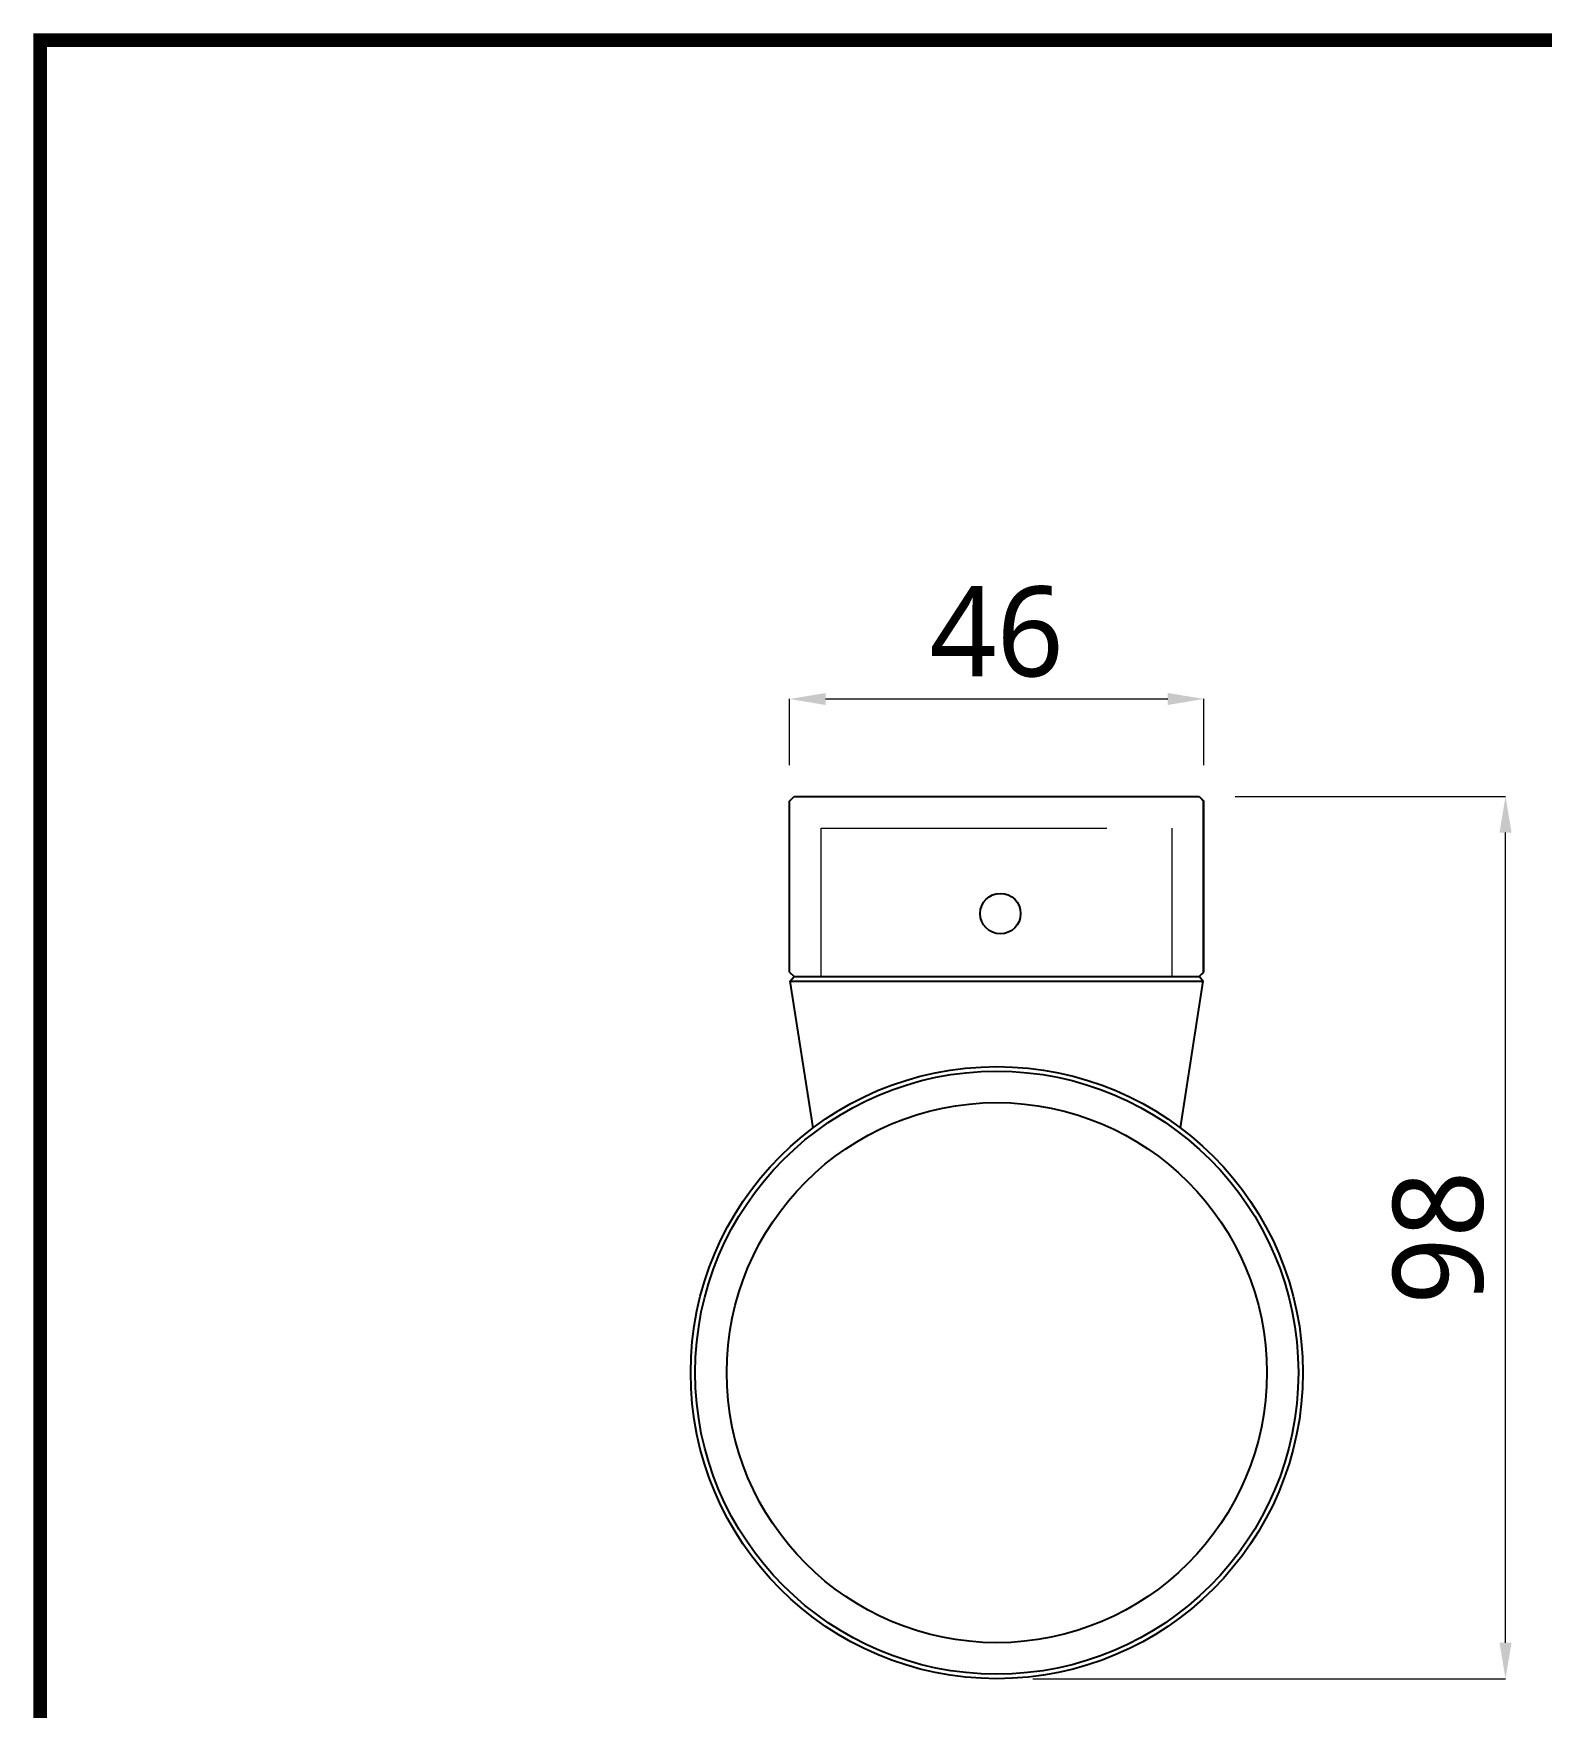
# Model space of a CAD drawing. Extents: x 16296677952 to 16296679688, y -37409618576 to -37409617304.
# Drawn here: x 16296678673 to 16296678840.5, y -37409618093.1 to -37409617907.2 of the extents above; entities that cross this region are included whole.
import ezdxf

# ---------------------------------------------------------------- set-up
doc = ezdxf.new("R2010")
doc.units = 0
doc.header["$LTSCALE"] = 10
doc.header["$MEASUREMENT"] = 0
doc.header["$PDMODE"] = 3
doc.header["$PDSIZE"] = -10
doc.linetypes.add('HIDDEN2', pattern=[4.7625, 3.175, -1.5875])
doc.layers.get('0').update_dxf_attribs({"linetype": 'CONTINUOUS'})
doc.layers.get('DEFPOINTS').update_dxf_attribs({"linetype": 'CONTINUOUS'})
doc.layers.add('Default', color=7, linetype='CONTINUOUS')
doc.styles.add('Daelim Dimension', font='')
doc.styles.get('Daelim Dimension').set_extended_font_data('NanumGothic')
doc.dimstyles.new('DEFAULT', dxfattribs={"dimscale": 2, "dimtxt": 2, "dimasz": 2, "dimexe": 0, "dimexo": 2, "dimgap": 1, "dimtad": 1, "dimdec": 1, "dimzin": 9, "dimdsep": 46, "dimtxsty": 'Daelim Dimension', "dimcen": 0.5, "dimclrd": 252, "dimclre": 252, "dimclrt": 3, "dimadec": 1, "dimazin": 0, "dimtfac": 1, "dimtdec": 1, "dimtix": 1, "dimtmove": 0, "dimatfit": 3, "dimfxl": 1, "dimtolj": 1, "dimtzin": 1, "dimlwd": 9, "dimlwe": 9, "dimarcsym": 0})

# ---------------------------------------------------------------- blocks, each defined once
blk = doc.blocks.new('*D37')
at = {"color": 5, "lineweight": 9, "transparency": 16777216}
for p, q in [((16296678806.514151, -37409617991.942627), (16296678836.541531, -37409617991.942627)), ((16296678836.541531, -37409618085.942627), (16296678836.541531, -37409617995.942627)), ((16296678784.02972, -37409618089.942627), (16296678836.541531, -37409618089.942627))]:
    blk.add_line(p, q, dxfattribs=at)
at = {"color": 5, "transparency": 16777216}
for points in [[(16296678835.87487, -37409617995.942627), (16296678837.2082, -37409617995.942627), (16296678836.541531, -37409617991.942627)], [(16296678835.87487, -37409618085.942627), (16296678837.2082, -37409618085.942627), (16296678836.541531, -37409618089.942627)]]:
    blk.add_solid(points, dxfattribs=at)
at = {"layer": 'DEFPOINTS', "color": 0, "transparency": 16777216}
for p in [(16296678802.514151, -37409617991.942627), (16296678836.541531, -37409617991.942627), (16296678780.02972, -37409618089.942627)]:
    blk.add_point(p, dxfattribs=at)
at = {"color": 7, "lineweight": 5, "transparency": 16777216, "insert": (16296678829.098049, -37409618040.942627), "char_height": 10, "attachment_point": 5, "rotation": 90, "style": 'Daelim Dimension'}
blk.add_mtext('\\A1;98', dxfattribs=at)
blk = doc.blocks.new('*D38')
at = {"color": 5, "lineweight": 9, "transparency": 16777216}
for p, q in [((16296678757.014151, -37409617988.442627), (16296678757.014151, -37409617981.101089)), ((16296678761.014151, -37409617981.101089), (16296678799.02972, -37409617981.101089)), ((16296678803.02972, -37409617988.458214), (16296678803.02972, -37409617981.101089))]:
    blk.add_line(p, q, dxfattribs=at)
at = {"color": 5, "transparency": 16777216}
for points in [[(16296678761.014151, -37409617980.434433), (16296678761.014151, -37409617981.767754), (16296678757.014151, -37409617981.101089)], [(16296678799.02972, -37409617980.434433), (16296678799.02972, -37409617981.767754), (16296678803.02972, -37409617981.101089)]]:
    blk.add_solid(points, dxfattribs=at)
at = {"layer": 'DEFPOINTS', "color": 0, "transparency": 16777216}
for p in [(16296678803.02972, -37409617981.101089), (16296678757.014151, -37409617992.442627), (16296678803.02972, -37409617992.458214)]:
    blk.add_point(p, dxfattribs=at)
at = {"color": 7, "transparency": 16777216, "insert": (16296678780.02194, -37409617973.6576), "char_height": 10, "attachment_point": 5, "style": 'Daelim Dimension'}
blk.add_mtext('\\A1;46', dxfattribs=at)
blk = doc.blocks.new('5454')
at = {"color": 1}
for p, q in [((1133.26, 4781.83), (1133.76, 4782.33)), ((1133.26, 4762.83), (1133.26, 4781.83)), ((1133.76, 4782.33), (1178.76, 4782.33)), ((1178.76, 4782.33), (1179.26, 4781.83)), ((1179.26, 4762.83), (1179.26, 4781.83)), ((1133.26, 4762.83), (1133.76, 4762.33)), ((1133.76, 4762.33), (1178.76, 4762.33)), ((1178.76, 4762.33), (1179.26, 4762.83))]:
    blk.add_line(p, q, dxfattribs=at)
at = {"color": 1, "linetype": 'HIDDEN2', "lineweight": 5}
for p, q in [((1136.76, 4762.33), (1136.76, 4778.83)), ((1136.76, 4778.83), (1175.76, 4778.83)), ((1175.76, 4762.33), (1175.76, 4778.83))]:
    blk.add_line(p, q, dxfattribs=at)
at = {"layer": 'Default', "color": 1}
blk.add_circle((1156.68, 4769.33), 2.25, dxfattribs=at)

msp = doc.modelspace()

# ---------------------------------------------------------------- linework, layer by layer
for p, q in [((16296678757.014151, -37409617992.442627), (16296678757.514151, -37409617991.942627)), ((16296678757.514151, -37409617991.942627), (16296678802.514151, -37409617991.942627)), ((16296678802.514151, -37409617991.942627), (16296678803.014151, -37409617992.442627)), ((16296678757.014151, -37409618011.442627), (16296678757.014151, -37409617992.442627)), ((16296678803.014151, -37409618011.442627), (16296678803.014151, -37409617992.442627)), ((16296678757.014151, -37409618011.442627), (16296678757.514151, -37409618011.942627)), ((16296678757.09107, -37409618012.436684), (16296678757.514151, -37409618011.942627)), ((16296678757.09107, -37409618012.436684), (16296678802.96838, -37409618012.436684)), ((16296678759.629721, -37409618028.742638), (16296678757.09107, -37409618012.436684)), ((16296678757.514151, -37409618011.942627), (16296678802.514151, -37409618011.942627)), ((16296678757.514151, -37409618011.942627), (16296678802.54529, -37409618011.942627)), ((16296678757.52972, -37409618011.942627), (16296678802.52972, -37409618011.942627)), ((16296678800.42972, -37409618028.742638), (16296678802.96838, -37409618012.436684)), ((16296678802.514151, -37409618011.942627), (16296678803.014151, -37409618011.442627)), ((16296678802.54529, -37409618011.942627), (16296678802.96838, -37409618012.436684))]:
    msp.add_line(p, q)
at = {"color": 5, "linetype": 'ByBlock', "lineweight": 200, "const_width": 1.5}
msp.add_lwpolyline([(16296678673.7764, -37409618353.416817), (16296679303.7764, -37409618353.416817), (16296679303.7764, -37409617907.916817), (16296678673.7764, -37409617907.916817)], close=True, dxfattribs=at)
at = {"color": 0}
for radius in [34, 33.5, 30]:
    msp.add_circle((16296678780.02972, -37409618055.942627), radius, dxfattribs=at)

# ---------------------------------------------------------------- block references
at = {"layer": 'Default'}
msp.add_blockref('5454', (16296677623.750271, -37409622774.272247), dxfattribs=at)

# ---------------------------------------------------------------- dimensions: what is measured, and where the dimension line sits
dim = msp.add_linear_dim(base=(16296678803.02972, -37409617981.101089), p1=(16296678757.014151, -37409617992.442627), p2=(16296678803.02972, -37409617992.458214), text='46', dimstyle='DEFAULT', override={"dimtxt": 5, "dimclrd": 5, "dimclre": 5, "dimclrt": 7})
dim.commit()
dim.dimension.update_dxf_attribs({"geometry": '*D38', "text_midpoint": (16296678780.02194, -37409617973.6576)})
at = {"lineweight": 5}
dim = msp.add_linear_dim(base=(16296678836.541531, -37409617991.942627), p1=(16296678780.02972, -37409618089.942627), p2=(16296678802.514151, -37409617991.942627), angle=90, text='98', dimstyle='DEFAULT', override={"dimtxt": 5, "dimclrd": 5, "dimclre": 5, "dimclrt": 7}, dxfattribs=at)
dim.commit()
dim.dimension.update_dxf_attribs({"geometry": '*D37', "text_midpoint": (16296678829.098049, -37409618040.942627)})

doc.saveas('drawing.dxf')
